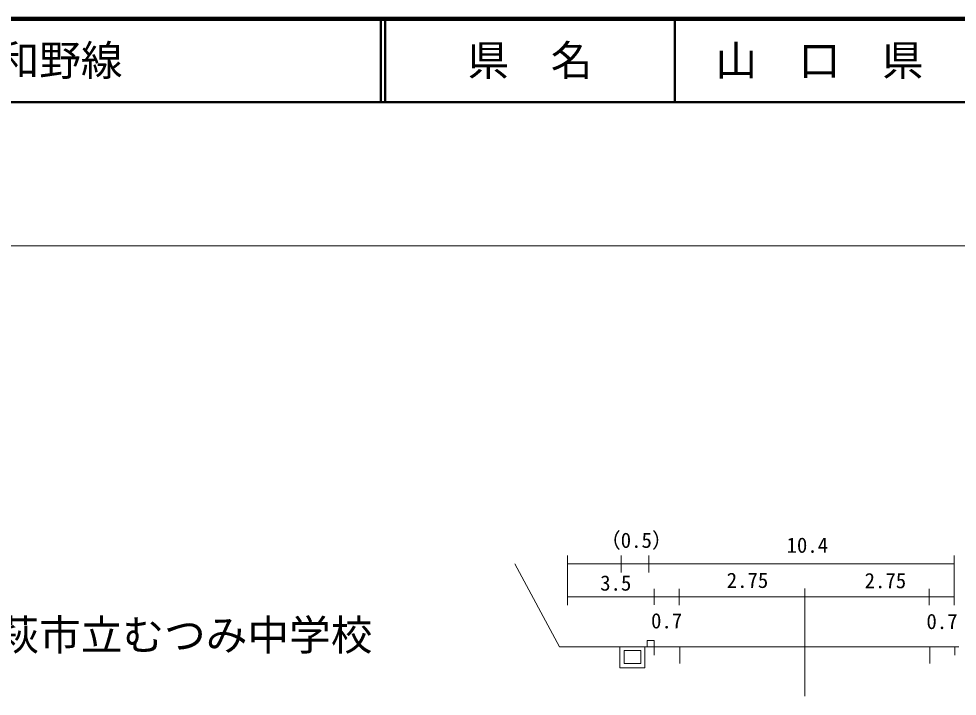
# Model space of a CAD drawing. Units: millimetres, scale not verified. Extents: x 40000 to 680000, y 20000 to 380000.
# Drawn here: x 254284 to 366909, y 298678 to 380000 of the extents above; entities that cross this region are included whole.
import ezdxf
from ezdxf.enums import TextEntityAlignment as Align

# ---------------------------------------------------------------- set-up
doc = ezdxf.new("R2010")
doc.units = ezdxf.units.MM
doc.header["$LTSCALE"] = 1000
for name, color, linetype, lineweight in [('M-STR-HTXT', 7, 'Continuous', 13), ('M-STR-STR3', 7, 'Continuous', 13), ('M-TTL', 2, 'Continuous', 140), ('M-TTL-LINE', 7, 'Continuous', 50)]:
    doc.layers.add(name, color=color, linetype=linetype, lineweight=lineweight)
doc.layers.add('M-TTL-TXT', color=7, linetype='Continuous')
doc.styles.add('ＭＳ ゴシック', font='')
doc.styles.get('ＭＳ ゴシック').set_extended_font_data('MS Gothic')

msp = doc.modelspace()

# ---------------------------------------------------------------- linework, layer by layer
at = {"layer": 'M-STR-HTXT'}
for p, q in [((320120, 309590), (320120, 315590)), ((326565, 313526), (326565, 315576)), ((329881, 313541), (329881, 315590)), ((366544, 315590), (366544, 309590)), ((319174, 304604), (313836, 314555)), ((366544, 314590), (320120, 314590)), ((330544, 311590), (330544, 309641)), ((333544, 311590), (333544, 309590)), ((348620, 298678), (348620, 311604)), ((363544, 311590), (363544, 309590)), ((366544, 310590), (320120, 310590)), ((329701, 305380), (330544, 305380)), ((329701, 305380), (329701, 304604)), ((330544, 305380), (330544, 304604)), ((322620, 304604), (319174, 304604)), ((320120, 304604), (320620, 304604)), ((330620, 304604), (322620, 304604)), ((326426, 302104), (326426, 304604)), ((326926, 304170), (328926, 304170)), ((326926, 304170), (326926, 302604)), ((328926, 302604), (328926, 304170)), ((329426, 304604), (329426, 302104)), ((330544, 303604), (330544, 304604)), ((366620, 304604), (330620, 304604)), ((333620, 304604), (333620, 302604)), ((363620, 304604), (363620, 302604)), ((367120, 304604), (366620, 304604)), ((366620, 303604), (366620, 304604)), ((329426, 302104), (326426, 302104)), ((326926, 302604), (328926, 302604))]:
    msp.add_line(p, q, dxfattribs=at)
at = {"layer": 'M-STR-STR3'}
msp.add_line((251046, 352751), (544442, 352751), dxfattribs=at)
at = {"layer": 'M-TTL'}
msp.add_line((680000, 380000), (40000, 380000), dxfattribs=at)
at = {"layer": 'M-TTL-LINE'}
for p, q in [((297750, 380000), (297750, 370000)), ((298250, 380000), (298250, 370000)), ((333000, 380000), (333000, 370000)), ((40000, 370000), (680000, 370000))]:
    msp.add_line(p, q, dxfattribs=at)

# ---------------------------------------------------------------- texts
at = {"layer": 'M-STR-HTXT', "style": 'ＭＳ ゴシック'}
for s, height, p in [('（0.5）', 1833, (324025, 315937)), ('10.4', 1833, (346422, 315347)), ('3.5', 1833, (324060, 310803)), ('2.75', 1833, (339243, 311127)), ('2.75', 1833, (355794, 311090)), ('0.7', 1833, (330165, 306269)), ('萩市立むつみ中学校', 3666, (251723, 303099)), ('0.7', 1833, (363212, 306190))]:
    msp.add_text(s, height=height, dxfattribs=at).set_placement(p, align=Align.BOTTOM_LEFT)
at = {"layer": 'M-TTL-TXT', "style": 'ＭＳ ゴシック'}
msp.add_text('主要地方道萩津和野線', height=3666, dxfattribs=at).set_placement((216734, 375000), align=Align.MIDDLE_LEFT)
for s, p in [('県\u3000名', (315625, 375000)), ('山\u3000口\u3000県', (350375, 375000))]:
    msp.add_text(s, height=3666, dxfattribs=at).set_placement(p, align=Align.MIDDLE_CENTER)

doc.saveas('drawing.dxf')
